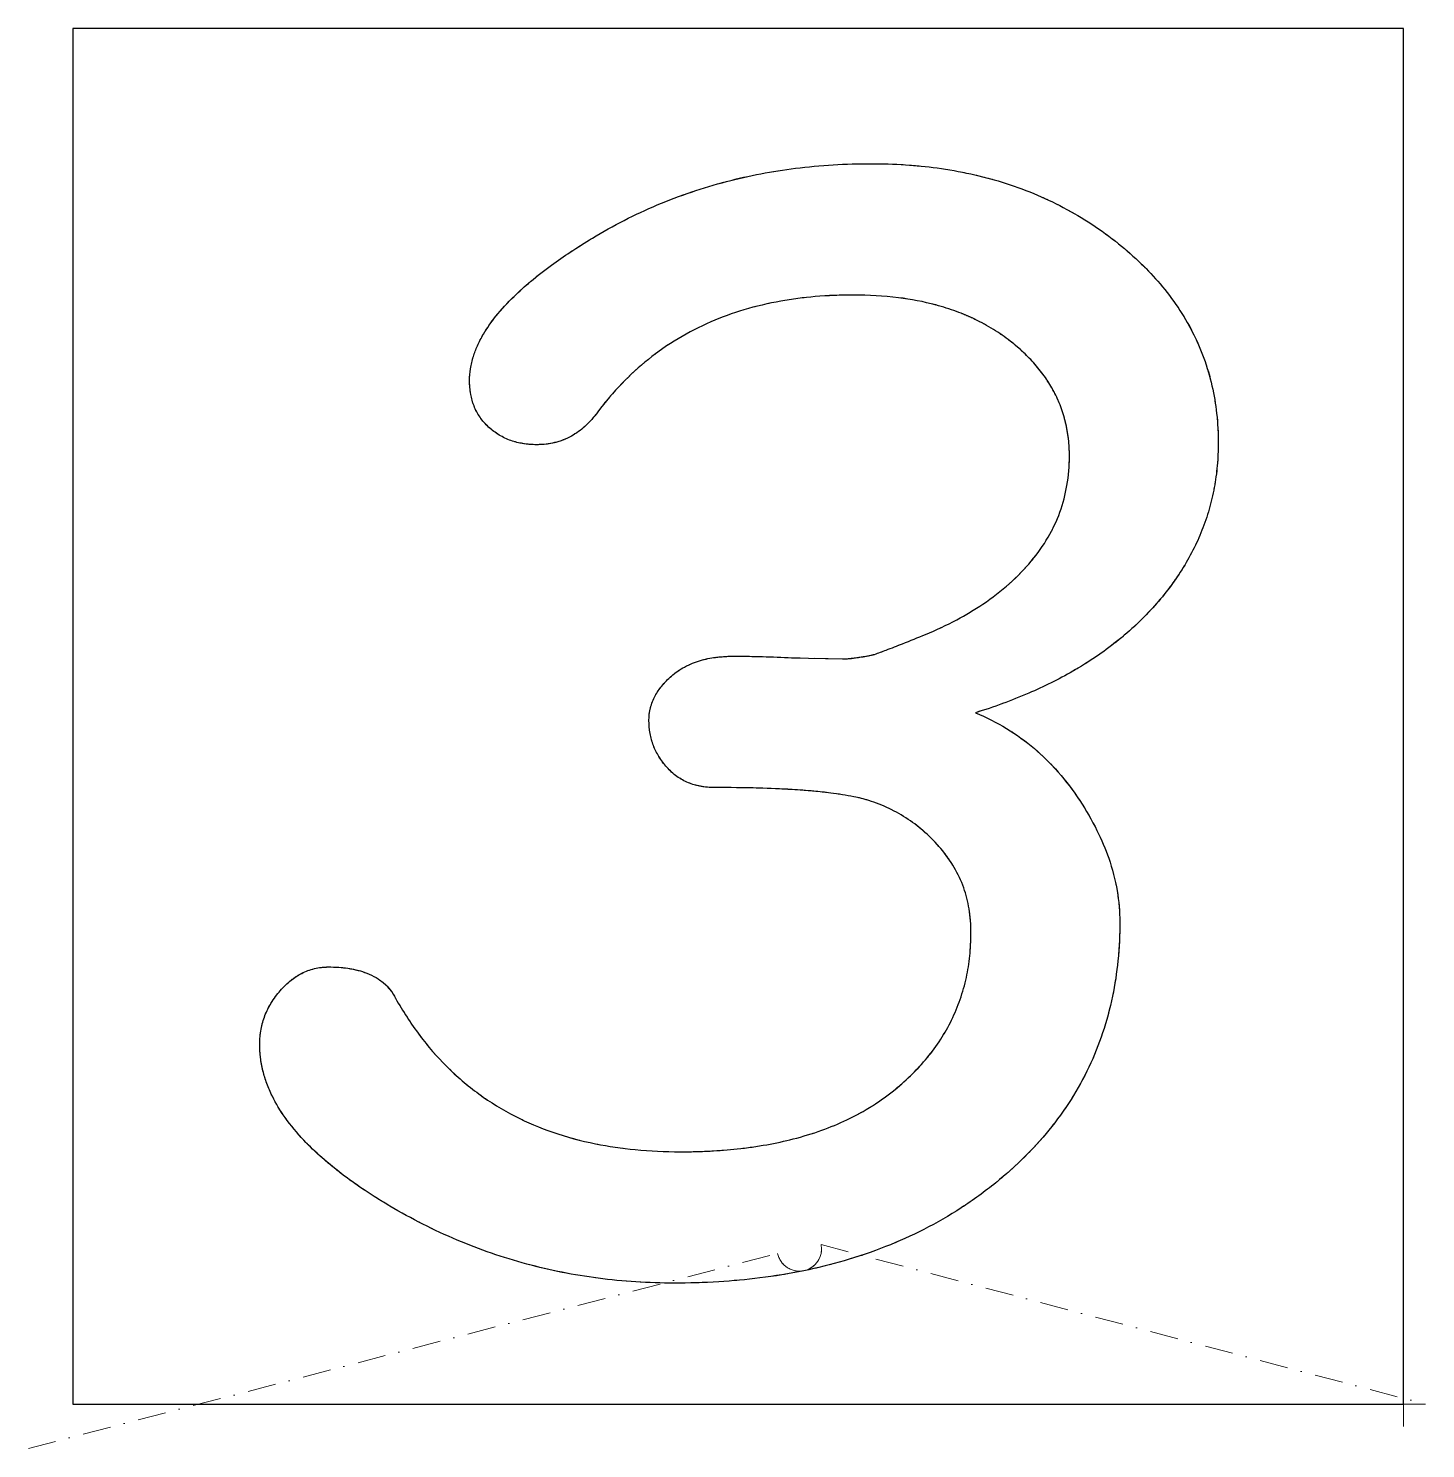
# Model space of a CAD drawing. Header units: millimetres. Extents: x 0 to 315, y 0 to 320.
import ezdxf

# ---------------------------------------------------------------- set-up
doc = ezdxf.new("R2010")
doc.units = ezdxf.units.MM
doc.linetypes.add('DASHDOT2', pattern=[12.7, 6.35, -3.175, 0, -3.175])
doc.linetypes.add('DASHED2', pattern=[9.525, 6.35, -3.175])
doc.layers.get('0').update_dxf_attribs({"lineweight": 25, "true_color": 0xffffff})
for name, color, linetype, lineweight, true_color in [('CAM ... EssiPlasmaMM', 7, 'Continuous', 20, 0xffffff), ('CAM ... EssiPlasmaMM ... normal', 8, 'Continuous', 20, 0x808080), ('CAM ... EssiPlasmaMM ... offset', 7, 'DASHED2', 20, 0xffffff), ('CAM ... EssiPlasmaMM ... rapid', 150, 'DASHDOT2', 20, 0x0088ff)]:
    doc.layers.add(name, color=color, linetype=linetype, lineweight=lineweight, true_color=true_color)

# ---------------------------------------------------------------- blocks, each defined once
blk = doc.blocks.new('CAMTOOLPATH$$EssiPlasmaMM$$Profil 1')
at = {"layer": 'CAM ... EssiPlasmaMM ... normal'}
for p, q in [((183.52, 177.98, -4), (172.07, 178.2, -4)), ((178.71, 45.97, -4), (178.71, 45.97, 2))]:
    blk.add_line(p, q, dxfattribs=at)
for centre, radius, start, end in [((187.55, 169.82, -4), 119.56, 97.0297, 104.6174), ((189.97, 150.26, -4), 139.26, 90, 97.0297), ((189.97, 170.88, -4), 118.64, 86.258, 90), ((190.98, 186.35, -4), 103.13, 82.2444, 86.258), ((191.85, 192.78, -4), 96.65, 77.685, 82.2444), ((186.22, 174.95, -4), 114.26, 104.6174, 112.8891), ((194.03, 202.74, -4), 86.46, 72.8643, 77.685), ((195.13, 206.31, -4), 82.72, 67.6077, 72.8643), ((196.88, 210.56, -4), 78.12, 62.1984, 67.6077), ((185.81, 175.9, -4), 113.22, 112.8891, 121.1987), ((197.29, 211.34, -4), 77.24, 56.6692, 62.1984), ((196.67, 210.4, -4), 78.37, 51.1799, 56.6692), ((204.38, 145.24, -4), 149.07, 121.1987, 123.4742), ((183.68, 176.54, -4), 111.54, 123.4742, 126.1049), ((198.46, 212.62, -4), 75.51, 46.0289, 51.1799), ((173.57, 190.4, -4), 94.38, 126.1049, 129.7606), ((206.74, 221.2, -4), 63.59, 40.4154, 46.0289), ((154.73, 213.05, -4), 64.93, 129.7606, 134.1685), ((210.17, 224.12, -4), 59.09, 33.9428, 40.4154), ((145.76, 222.29, -4), 52.04, 134.1685, 140.9511), ((184.44, 175.68, -4), 84.18, 94.8199, 100.1487), ((186.01, 157.04, -4), 102.88, 90, 94.8199), ((186.01, 175.34, -4), 84.59, 83.1061, 90), ((188.91, 199.34, -4), 60.41, 74.9463, 83.1061), ((180.11, 193.18, -4), 66.13, 106.5256, 113.3953), ((183.12, 183.02, -4), 76.73, 100.1487, 106.5256), ((190.55, 205.43, -4), 54.11, 69.8127, 74.9463), ((192.85, 211.7, -4), 47.42, 64.329, 69.8127), ((214.96, 227.35, -4), 53.3, 27.1277, 33.9428), ((130.43, 234.72, -4), 32.3, 140.9511, 149.5634), ((178.83, 196.13, -4), 62.91, 113.3953, 120.9547), ((193.88, 213.84, -4), 45.05, 58.2698, 64.329), ((125.93, 237.36, -4), 27.09, 149.5634, 155.7291), ((177.8, 197.85, -4), 60.91, 120.9547, 128.6375), ((195.28, 216.11, -4), 42.39, 52.0228, 58.2698), ((216.13, 227.95, -4), 51.99, 19.9777, 27.1277), ((120.78, 239.69, -4), 21.44, 155.7291, 162.6613), ((193.99, 214.46, -4), 44.48, 46.933, 52.0228), ((199.03, 219.85, -4), 37.1, 41.3597, 46.933), ((116.54, 240.66, -4), 17.08, 171.055, 180), ((118.83, 240.3, -4), 19.39, 162.6613, 171.055), ((178.55, 196.91, -4), 62.11, 128.6375, 136.039), ((201.16, 221.72, -4), 34.27, 34.8581, 41.3597), ((215.55, 227.74, -4), 52.61, 12.8699, 19.9777), ((117.42, 240.66, -4), 17.96, 180, 189.9846), ((183.37, 192.26, -4), 68.81, 136.039, 143.0702), ((204.24, 223.86, -4), 30.52, 27.9679, 34.8581), ((113.07, 239.89, -4), 13.54, 189.9846, 201.4889), ((205.07, 224.3, -4), 29.58, 20.6481, 27.9679), ((213.67, 227.31, -4), 54.54, 6.2409, 12.8699), ((112.17, 239.54, -4), 12.57, 201.4889, 214.6213), ((110.88, 246.21, -4), 21.56, 312.5566, 324.211), ((205.02, 224.29, -4), 29.63, 13.3346, 20.6481), ((112.77, 239.95, -4), 13.31, 214.6213, 227.3859), ((204.06, 224.06, -4), 30.62, 6.4696, 13.3346), ((206.72, 226.55, -4), 61.53, 0, 6.2409), ((113.74, 241, -4), 14.73, 227.3859, 238.944), ((113.57, 240.73, -4), 14.41, 238.944, 250.6303), ((115.02, 241.57, -4), 15.34, 283.6252, 291.2539), ((115.1, 241.38, -4), 15.13, 291.2539, 298.9344), ((114.77, 241.97, -4), 15.8, 298.9344, 312.5566), ((200.23, 223.62, -4), 34.47, 0, 6.4696), ((113.92, 241.71, -4), 15.45, 250.6303, 260.9156), ((114.6, 246, -4), 19.8, 260.9156, 270), ((114.6, 244.53, -4), 18.33, 270, 276.5796), ((114.87, 242.2, -4), 15.98, 276.5796, 283.6252), ((211.12, 226.55, -4), 57.13, 354.8657, 0), ((195.33, 223.62, -4), 39.37, 350.3426, 0), ((215.34, 226.17, -4), 52.89, 349.5297, 354.8657), ((200.03, 222.82, -4), 34.6, 340.0388, 350.3426), ((216.48, 225.96, -4), 51.73, 343.9583, 349.5297), ((216.83, 225.86, -4), 51.37, 338.3674, 343.9583), ((200.11, 222.8, -4), 34.52, 329.6917, 340.0388), ((196.24, 225.06, -4), 39, 319.9585, 329.6917), ((216.09, 226.15, -4), 52.17, 332.9424, 338.3674), ((212.95, 227.76, -4), 55.69, 327.6919, 332.9424), ((189.26, 230.92, -4), 48.11, 311.6229, 319.9585), ((210.64, 229.22, -4), 58.42, 322.9116, 327.6919), ((183.18, 237.77, -4), 57.28, 303.9846, 311.6229), ((204.82, 233.62, -4), 65.72, 318.4045, 322.9116), ((179.32, 243.49, -4), 64.17, 297.8459, 303.9846), ((204.6, 233.81, -4), 66.01, 313.3314, 318.4045), ((171.04, 259.17, -4), 81.9, 292.4127, 297.8459), ((200.93, 237.7, -4), 71.36, 308.4524, 313.3314), ((33.38, 592.95, -4), 442.97, 291.6915, 292.4127), ((136.15, 331.54, -4), 162.07, 289.7024, 290.6815), ((113.61, 391.24, -4), 225.88, 290.6815, 291.6915), ((198.58, 240.66, -4), 75.14, 304.0428, 308.4524), ((155.2, 162.47, -4), 15.46, 118.1301, 131.3915), ((156.77, 159.53, -4), 18.8, 106.1071, 118.1301), ((157.73, 156.19, -4), 22.28, 97.3138, 106.1071), ((158.99, 146.36, -4), 32.18, 90, 97.3138), ((159.32, -57.62, -4), 236.16, 86.9056, 90.0796), ((184.09, 184.08, -4), 6.13, 264.6542, 275.3458), ((183.13, 200.55, -4), 22.62, 273.8937, 278.5579), ((180.87, 222.23, -4), 44.41, 277.27, 278.9902), ((177.09, 248.48, -4), 70.93, 278.6939, 279.9652), ((175.79, 238.91, -4), 61.8, 282.6905, 284.0457), ((193.21, 248.62, -4), 84.74, 299.8907, 304.0428), ((158.02, 159.27, -4), 19.73, 131.3915, 140.5503), ((188.96, 256.01, -4), 93.27, 293.084, 299.8907), ((151.81, 163.95, -4), 11.93, 151.5574, 165.6035), ((153.34, 163.12, -4), 13.67, 140.5503, 151.5574), ((176.9, 284.3, -4), 124.03, 287.1822, 293.084), ((151.25, 164.09, -4), 11.36, 165.6035, 180), ((156.73, 164.09, -4), 16.84, 180, 190.1661), ((193.78, 118.4, -4), 51.36, 58.6005, 67.3801), ((154.81, 163.75, -4), 14.88, 190.1661, 200.9822), ((194.79, 120.05, -4), 49.43, 49.6501, 58.6005), ((154.91, 163.79, -4), 14.99, 200.9822, 211.6549), ((193.85, 118.95, -4), 50.88, 41.1767, 49.6501), ((156.94, 165.04, -4), 17.37, 211.6549, 221.5664), ((154.24, 162.64, -4), 13.76, 221.5664, 234.3736), ((153.6, 161.75, -4), 12.67, 234.3736, 247.7254), ((188.12, 113.93, -4), 58.49, 33.2749, 41.1767), ((153.92, 162.53, -4), 13.51, 247.7254, 259.6354), ((154.69, 166.77, -4), 17.82, 259.6354, 270), ((154.69, -234.44, -4), 383.39, 88.5093, 90), ((158.99, -69.32, -4), 218.21, 86.5332, 88.5093), ((162.02, -19.38, -4), 168.19, 84.8718, 86.5332), ((167.61, 42.97, -4), 105.59, 82.7748, 84.8718), ((171.23, 71.49, -4), 76.83, 78.8389, 82.7748), ((179.73, 114.58, -4), 32.92, 72.8241, 78.8389), ((179.31, 113.21, -4), 34.35, 64.5098, 72.8241), ((179.69, 114.02, -4), 33.45, 56.0839, 64.5098), ((180.74, 109.09, -4), 67.32, 26.6551, 33.2749), ((179.14, 113.19, -4), 34.45, 48.1156, 56.0839), ((175.92, 109.61, -4), 39.26, 40.6525, 48.1156), ((194.4, 115.95, -4), 52.04, 19.1245, 26.6551), ((183.86, 116.42, -4), 28.8, 30.2413, 40.6525), ((199.48, 117.71, -4), 46.66, 9.8681, 19.1245), ((185.62, 117.45, -4), 26.76, 19.4397, 30.2413), ((184.77, 117.15, -4), 27.66, 9.2764, 19.4397), ((204.99, 118.67, -4), 41.06, 0, 9.8681), ((179.31, 116.26, -4), 33.19, 0, 9.2764), ((156.93, 118.67, -4), 89.13, 354.3755, 0), ((161.59, 116.26, -4), 50.91, 354.0868, 0), ((167.83, 115.61, -4), 44.64, 347.7713, 354.0868), ((169.2, 117.46, -4), 76.8, 348.3157, 354.3755), ((68.04, 94.58, -4), 14.06, 117.1772, 128.9115), ((67.5, 95.64, -4), 12.86, 103.4366, 117.1772), ((67.63, 95.07, -4), 13.45, 90, 103.4366), ((67.63, 73.5, -4), 35.01, 86.1335, 90), ((68.21, 82.12, -4), 26.38, 81.6787, 86.1335), ((68.75, 85.81, -4), 22.65, 75.6881, 81.6787), ((70.21, 91.53, -4), 16.74, 68.7195, 75.6881), ((71.03, 93.63, -4), 14.49, 59.5378, 68.7195), ((72.45, 96.05, -4), 11.69, 49.3122, 59.5378), ((169.74, 115.2, -4), 42.68, 340.8842, 347.7713), ((72.7, 89.33, -4), 21.1, 138.9452, 148.3187), ((71.28, 90.57, -4), 19.21, 128.9115, 138.9452), ((72.83, 96.49, -4), 11.1, 38.0822, 49.3122), ((72.4, 96.15, -4), 11.65, 27.1213, 38.0822), ((69.69, 91.18, -4), 17.56, 148.3187, 158.5954), ((149.13, 138.77, -4), 76.12, 209.3442, 216.8738), ((171.08, 114.73, -4), 41.26, 333.8795, 340.8842), ((173.34, 116.6, -4), 72.56, 341.5566, 348.3157), ((69.17, 91.39, -4), 17, 158.5954, 169.5057), ((170.61, 114.97, -4), 41.79, 327.0444, 333.8795), ((70.52, 91.14, -4), 18.37, 169.5057, 180), ((139.83, 131.79, -4), 64.5, 216.8738, 225.0544), ((177.44, 115.24, -4), 68.25, 334.5866, 341.5566), ((76.84, 91.14, -4), 24.69, 180, 187.0297), ((167.67, 116.87, -4), 45.3, 320.4794, 327.0444), ((77.61, 91.23, -4), 25.47, 187.0297, 193.9508), ((165.36, 118.78, -4), 48.29, 314.6795, 320.4794), ((78.72, 91.51, -4), 26.61, 193.9508, 200.3134), ((137.75, 129.71, -4), 61.55, 225.0544, 233.9903), ((159.54, 124.66, -4), 56.56, 309.3208, 314.6795), ((177.54, 115.19, -4), 68.14, 327.595, 334.5866), ((82.19, 92.8, -4), 30.32, 200.3134, 206.2739), ((163.68, 119.61, -4), 50.03, 302.17, 309.3208), ((85.55, 94.46, -4), 34.06, 206.2739, 215.6058), ((137.82, 129.8, -4), 61.67, 233.9903, 242.918), ((160.5, 124.67, -4), 56.02, 295.4123, 302.17), ((174.25, 117.28, -4), 72.03, 320.7951, 327.595), ((97.98, 103.35, -4), 49.35, 215.6058, 223.3564), ((139.21, 132.52, -4), 64.73, 242.918, 251.0629), ((158.49, 128.89, -4), 60.68, 289.6237, 295.4123), ((143.05, 143.72, -4), 76.56, 251.0629, 258.5511), ((154.35, 140.51, -4), 73.02, 284.3472, 289.6237), ((171.14, 119.82, -4), 76.05, 314.6729, 320.7951), ((105.55, 110.5, -4), 59.76, 223.3564, 228.7154), ((144.81, 152.41, -4), 85.43, 258.5511, 264.6141), ((146.95, 175.12, -4), 108.24, 264.6141, 270), ((148.14, 176.42, -4), 109.51, 272.9061, 276.109), ((149.27, 165.93, -4), 98.96, 276.109, 280.0191), ((152.43, 148.02, -4), 80.77, 280.0191, 284.3472), ((121.84, 129.06, -4), 84.45, 228.7154, 233.2227), ((146.95, 199.89, -4), 133.01, 270, 272.9061), ((162.76, 128.29, -4), 87.97, 308.9808, 314.6729), ((130.63, 140.82, -4), 99.14, 233.2227, 236.5085), ((148.64, 168.03, -4), 131.76, 236.5085, 239.3585), ((160.32, 131.3, -4), 91.84, 302.9744, 308.9808), ((146.31, 164.1, -4), 127.19, 239.3585, 247.03), ((159.11, 133.17, -4), 94.06, 297.0394, 302.9744), ((157.68, 135.97, -4), 97.21, 291.4729, 297.0394), ((143.73, 158.02, -4), 120.59, 247.03, 254.9087), ((173.82, 44.97, -4), 5, 281.5052, 11.5052), ((153.95, 145.46, -4), 107.41, 286.1774, 291.4729), ((173.82, 44.97, -4), 5, 191.5052, 281.5052), ((151.98, 152.27, -4), 114.5, 281.5052, 286.1774), ((144.07, 159.28, -4), 121.9, 254.9087, 262.6276), ((147.07, 180.47, -4), 143.14, 273.4358, 277.1594), ((148.42, 169.74, -4), 132.33, 277.1594, 281.5052), ((145.57, 170.89, -4), 133.6, 262.6276, 270), ((145.57, 205.41, -4), 168.12, 270, 273.4358)]:
    blk.add_arc(centre, radius, start, end, dxfattribs=at)
at = {"layer": 'CAM ... EssiPlasmaMM ... offset'}
for p, q in [((183.52, 177.98, -4), (172.07, 178.2, -4)), ((168.92, 43.98, 2), (168.92, 43.98, -4))]:
    blk.add_line(p, q, dxfattribs=at)
for centre, radius, start, end in [((187.55, 169.82, -4), 119.56, 97.0297, 104.6174), ((189.97, 150.26, -4), 139.26, 90, 97.0297), ((189.97, 170.88, -4), 118.64, 86.258, 90), ((190.98, 186.35, -4), 103.13, 82.2444, 86.258), ((191.85, 192.78, -4), 96.65, 77.685, 82.2444), ((186.22, 174.95, -4), 114.26, 104.6174, 112.8891), ((194.03, 202.74, -4), 86.46, 72.8643, 77.685), ((195.13, 206.31, -4), 82.72, 67.6077, 72.8643), ((196.88, 210.56, -4), 78.12, 62.1984, 67.6077), ((185.81, 175.9, -4), 113.22, 112.8891, 121.1987), ((197.29, 211.34, -4), 77.24, 56.6692, 62.1984), ((196.67, 210.4, -4), 78.37, 51.1799, 56.6692), ((204.38, 145.24, -4), 149.07, 121.1987, 123.4742), ((183.68, 176.54, -4), 111.54, 123.4742, 126.1049), ((198.46, 212.62, -4), 75.51, 46.0289, 51.1799), ((173.57, 190.4, -4), 94.38, 126.1049, 129.7606), ((206.74, 221.2, -4), 63.59, 40.4154, 46.0289), ((154.73, 213.05, -4), 64.93, 129.7606, 134.1685), ((210.17, 224.12, -4), 59.09, 33.9428, 40.4154), ((145.76, 222.29, -4), 52.04, 134.1685, 140.9511), ((184.44, 175.68, -4), 84.18, 94.8199, 100.1487), ((186.01, 157.04, -4), 102.88, 90, 94.8199), ((186.01, 175.34, -4), 84.59, 83.1061, 90), ((188.91, 199.34, -4), 60.41, 74.9463, 83.1061), ((180.11, 193.18, -4), 66.13, 106.5256, 113.3953), ((183.12, 183.02, -4), 76.73, 100.1487, 106.5256), ((190.55, 205.43, -4), 54.11, 69.8127, 74.9463), ((192.85, 211.7, -4), 47.42, 64.329, 69.8127), ((214.96, 227.35, -4), 53.3, 27.1277, 33.9428), ((130.43, 234.72, -4), 32.3, 140.9511, 149.5634), ((178.83, 196.13, -4), 62.91, 113.3953, 120.9547), ((193.88, 213.84, -4), 45.05, 58.2698, 64.329), ((125.93, 237.36, -4), 27.09, 149.5634, 155.7291), ((177.8, 197.85, -4), 60.91, 120.9547, 128.6375), ((195.28, 216.11, -4), 42.39, 52.0228, 58.2698), ((216.13, 227.95, -4), 51.99, 19.9777, 27.1277), ((120.78, 239.69, -4), 21.44, 155.7291, 162.6613), ((193.99, 214.46, -4), 44.48, 46.933, 52.0228), ((199.03, 219.85, -4), 37.1, 41.3597, 46.933), ((116.54, 240.66, -4), 17.08, 171.055, 180), ((118.83, 240.3, -4), 19.39, 162.6613, 171.055), ((178.55, 196.91, -4), 62.11, 128.6375, 136.039), ((201.16, 221.72, -4), 34.27, 34.8581, 41.3597), ((215.55, 227.74, -4), 52.61, 12.8699, 19.9777), ((117.42, 240.66, -4), 17.96, 180, 189.9846), ((183.37, 192.26, -4), 68.81, 136.039, 143.0702), ((204.24, 223.86, -4), 30.52, 27.9679, 34.8581), ((113.07, 239.89, -4), 13.54, 189.9846, 201.4889), ((205.07, 224.3, -4), 29.58, 20.6481, 27.9679), ((213.67, 227.31, -4), 54.54, 6.2409, 12.8699), ((112.17, 239.54, -4), 12.57, 201.4889, 214.6213), ((110.88, 246.21, -4), 21.56, 312.5566, 324.211), ((205.02, 224.29, -4), 29.63, 13.3346, 20.6481), ((112.77, 239.95, -4), 13.31, 214.6213, 227.3859), ((204.06, 224.06, -4), 30.62, 6.4696, 13.3346), ((206.72, 226.55, -4), 61.53, 0, 6.2409), ((113.74, 241, -4), 14.73, 227.3859, 238.944), ((113.57, 240.73, -4), 14.41, 238.944, 250.6303), ((115.02, 241.57, -4), 15.34, 283.6252, 291.2539), ((115.1, 241.38, -4), 15.13, 291.2539, 298.9344), ((114.77, 241.97, -4), 15.8, 298.9344, 312.5566), ((200.23, 223.62, -4), 34.47, 0, 6.4696), ((113.92, 241.71, -4), 15.45, 250.6303, 260.9156), ((114.6, 246, -4), 19.8, 260.9156, 270), ((114.6, 244.53, -4), 18.33, 270, 276.5796), ((114.87, 242.2, -4), 15.98, 276.5796, 283.6252), ((211.12, 226.55, -4), 57.13, 354.8657, 0), ((195.33, 223.62, -4), 39.37, 350.3426, 0), ((215.34, 226.17, -4), 52.89, 349.5297, 354.8657), ((200.03, 222.82, -4), 34.6, 340.0388, 350.3426), ((216.48, 225.96, -4), 51.73, 343.9583, 349.5297), ((216.83, 225.86, -4), 51.37, 338.3674, 343.9583), ((200.11, 222.8, -4), 34.52, 329.6917, 340.0388), ((196.24, 225.06, -4), 39, 319.9585, 329.6917), ((216.09, 226.15, -4), 52.17, 332.9424, 338.3674), ((212.95, 227.76, -4), 55.69, 327.6919, 332.9424), ((189.26, 230.92, -4), 48.11, 311.6229, 319.9585), ((210.64, 229.22, -4), 58.42, 322.9116, 327.6919), ((183.18, 237.77, -4), 57.28, 303.9846, 311.6229), ((204.82, 233.62, -4), 65.72, 318.4045, 322.9116), ((179.32, 243.49, -4), 64.17, 297.8459, 303.9846), ((204.6, 233.81, -4), 66.01, 313.3314, 318.4045), ((171.04, 259.17, -4), 81.9, 292.4127, 297.8459), ((200.93, 237.7, -4), 71.36, 308.4524, 313.3314), ((33.38, 592.95, -4), 442.97, 291.6915, 292.4127), ((136.15, 331.54, -4), 162.07, 289.7024, 290.6815), ((113.61, 391.24, -4), 225.88, 290.6815, 291.6915), ((198.58, 240.66, -4), 75.14, 304.0428, 308.4524), ((155.2, 162.47, -4), 15.46, 118.1301, 131.3915), ((156.77, 159.53, -4), 18.8, 106.1071, 118.1301), ((157.73, 156.19, -4), 22.28, 97.3138, 106.1071), ((158.99, 146.36, -4), 32.18, 90, 97.3138), ((159.32, -57.62, -4), 236.16, 86.9056, 90.0796), ((184.09, 184.08, -4), 6.13, 264.6542, 275.3458), ((183.13, 200.55, -4), 22.62, 273.8937, 278.5579), ((180.87, 222.23, -4), 44.41, 277.27, 278.9902), ((177.09, 248.48, -4), 70.93, 278.6939, 279.9652), ((175.79, 238.91, -4), 61.8, 282.6905, 284.0457), ((193.21, 248.62, -4), 84.74, 299.8907, 304.0428), ((158.02, 159.27, -4), 19.73, 131.3915, 140.5503), ((188.96, 256.01, -4), 93.27, 293.084, 299.8907), ((151.81, 163.95, -4), 11.93, 151.5574, 165.6035), ((153.34, 163.12, -4), 13.67, 140.5503, 151.5574), ((176.9, 284.3, -4), 124.03, 287.1822, 293.084), ((151.25, 164.09, -4), 11.36, 165.6035, 180), ((156.73, 164.09, -4), 16.84, 180, 190.1661), ((193.78, 118.4, -4), 51.36, 58.6005, 67.3801), ((213.54, 165.81, -4), 0.0000005, 0, 0), ((154.81, 163.75, -4), 14.88, 190.1661, 200.9822), ((194.79, 120.05, -4), 49.43, 49.6501, 58.6005), ((154.91, 163.79, -4), 14.99, 200.9822, 211.6549), ((193.85, 118.95, -4), 50.88, 41.1767, 49.6501), ((156.94, 165.04, -4), 17.37, 211.6549, 221.5664), ((154.24, 162.64, -4), 13.76, 221.5664, 234.3736), ((153.6, 161.75, -4), 12.67, 234.3736, 247.7254), ((188.12, 113.93, -4), 58.49, 33.2749, 41.1767), ((153.92, 162.53, -4), 13.51, 247.7254, 259.6354), ((154.69, 166.77, -4), 17.82, 259.6354, 270), ((154.69, -234.44, -4), 383.39, 88.5093, 90), ((158.99, -69.32, -4), 218.21, 86.5332, 88.5093), ((162.02, -19.38, -4), 168.19, 84.8718, 86.5332), ((167.61, 42.97, -4), 105.59, 82.7748, 84.8718), ((171.23, 71.49, -4), 76.83, 78.8389, 82.7748), ((179.73, 114.58, -4), 32.92, 72.8241, 78.8389), ((179.31, 113.21, -4), 34.35, 64.5098, 72.8241), ((179.69, 114.02, -4), 33.45, 56.0839, 64.5098), ((180.74, 109.09, -4), 67.32, 26.6551, 33.2749), ((179.14, 113.19, -4), 34.45, 48.1156, 56.0839), ((175.92, 109.61, -4), 39.26, 40.6525, 48.1156), ((194.4, 115.95, -4), 52.04, 19.1245, 26.6551), ((183.86, 116.42, -4), 28.8, 30.2413, 40.6525), ((199.48, 117.71, -4), 46.66, 9.8681, 19.1245), ((185.62, 117.45, -4), 26.76, 19.4397, 30.2413), ((184.77, 117.15, -4), 27.66, 9.2764, 19.4397), ((204.99, 118.67, -4), 41.06, 0, 9.8681), ((179.31, 116.26, -4), 33.19, 0, 9.2764), ((156.93, 118.67, -4), 89.13, 354.3755, 0), ((161.59, 116.26, -4), 50.91, 354.0868, 0), ((167.83, 115.61, -4), 44.64, 347.7713, 354.0868), ((169.2, 117.46, -4), 76.8, 348.3157, 354.3755), ((68.04, 94.58, -4), 14.06, 117.1772, 128.9115), ((67.5, 95.64, -4), 12.86, 103.4366, 117.1772), ((67.63, 95.07, -4), 13.45, 90, 103.4366), ((67.63, 73.5, -4), 35.01, 86.1335, 90), ((68.21, 82.12, -4), 26.38, 81.6787, 86.1335), ((68.75, 85.81, -4), 22.65, 75.6881, 81.6787), ((70.21, 91.53, -4), 16.74, 68.7195, 75.6881), ((71.03, 93.63, -4), 14.49, 59.5378, 68.7195), ((72.45, 96.05, -4), 11.69, 49.3122, 59.5378), ((169.74, 115.2, -4), 42.68, 340.8842, 347.7713), ((72.7, 89.33, -4), 21.1, 138.9452, 148.3187), ((71.28, 90.57, -4), 19.21, 128.9115, 138.9452), ((72.83, 96.49, -4), 11.1, 38.0822, 49.3122), ((72.4, 96.15, -4), 11.65, 27.1213, 38.0822), ((69.69, 91.18, -4), 17.56, 148.3187, 158.5954), ((149.13, 138.77, -4), 76.12, 209.3442, 216.8738), ((171.08, 114.73, -4), 41.26, 333.8795, 340.8842), ((173.34, 116.6, -4), 72.56, 341.5566, 348.3157), ((69.17, 91.39, -4), 17, 158.5954, 169.5057), ((170.61, 114.97, -4), 41.79, 327.0444, 333.8795), ((70.52, 91.14, -4), 18.37, 169.5057, 180), ((139.83, 131.79, -4), 64.5, 216.8738, 225.0544), ((177.44, 115.24, -4), 68.25, 334.5866, 341.5566), ((76.84, 91.14, -4), 24.69, 180, 187.0297), ((167.67, 116.87, -4), 45.3, 320.4794, 327.0444), ((77.61, 91.23, -4), 25.47, 187.0297, 193.9508), ((165.36, 118.78, -4), 48.29, 314.6795, 320.4794), ((78.72, 91.51, -4), 26.61, 193.9508, 200.3134), ((137.75, 129.71, -4), 61.55, 225.0544, 233.9903), ((159.54, 124.66, -4), 56.56, 309.3208, 314.6795), ((177.54, 115.19, -4), 68.14, 327.595, 334.5866), ((82.19, 92.8, -4), 30.32, 200.3134, 206.2739), ((163.68, 119.61, -4), 50.03, 302.17, 309.3208), ((85.55, 94.46, -4), 34.06, 206.2739, 215.6058), ((137.82, 129.8, -4), 61.67, 233.9903, 242.918), ((160.5, 124.67, -4), 56.02, 295.4123, 302.17), ((174.25, 117.28, -4), 72.03, 320.7951, 327.595), ((97.98, 103.35, -4), 49.35, 215.6058, 223.3564), ((139.21, 132.52, -4), 64.73, 242.918, 251.0629), ((158.49, 128.89, -4), 60.68, 289.6237, 295.4123), ((143.05, 143.72, -4), 76.56, 251.0629, 258.5511), ((154.35, 140.51, -4), 73.02, 284.3472, 289.6237), ((171.14, 119.82, -4), 76.05, 314.6729, 320.7951), ((105.55, 110.5, -4), 59.76, 223.3564, 228.7154), ((144.81, 152.41, -4), 85.43, 258.5511, 264.6141), ((146.95, 175.12, -4), 108.24, 264.6141, 270), ((148.14, 176.42, -4), 109.51, 272.9061, 276.109), ((149.27, 165.93, -4), 98.96, 276.109, 280.0191), ((152.43, 148.02, -4), 80.77, 280.0191, 284.3472), ((121.84, 129.06, -4), 84.45, 228.7154, 233.2227), ((146.95, 199.89, -4), 133.01, 270, 272.9061), ((162.76, 128.29, -4), 87.97, 308.9808, 314.6729), ((130.63, 140.82, -4), 99.14, 233.2227, 236.5085), ((148.64, 168.03, -4), 131.76, 236.5085, 239.3585), ((160.32, 131.3, -4), 91.84, 302.9744, 308.9808), ((146.31, 164.1, -4), 127.19, 239.3585, 247.03), ((159.11, 133.17, -4), 94.06, 297.0394, 302.9744), ((157.68, 135.97, -4), 97.21, 291.4729, 297.0394), ((143.73, 158.02, -4), 120.59, 247.03, 254.9087), ((173.82, 44.97, -4), 5, 281.5052, 11.5052), ((153.95, 145.46, -4), 107.41, 286.1774, 291.4729), ((173.82, 44.97, -4), 5, 191.5052, 281.5052), ((151.98, 152.27, -4), 114.5, 281.5052, 286.1774), ((144.07, 159.28, -4), 121.9, 254.9087, 262.6276), ((147.07, 180.47, -4), 143.14, 273.4358, 277.1594), ((148.42, 169.74, -4), 132.33, 277.1594, 281.5052), ((145.57, 170.89, -4), 133.6, 262.6276, 270), ((145.57, 205.41, -4), 168.12, 270, 273.4358)]:
    blk.add_arc(centre, radius, start, end, dxfattribs=at)
at = {"layer": 'CAM ... EssiPlasmaMM ... rapid'}
for p, q in [((178.71, 45.97, 2), (178.71, 45.97, 2)), ((0, 0, 50), (168.92, 43.98, 50)), ((168.92, 43.98, 50), (168.92, 43.98, 2)), ((168.92, 43.98, 2), (168.92, 43.98, 2))]:
    blk.add_line(p, q, dxfattribs=at)
blk = doc.blocks.new('CAMTOOLPATH$$EssiPlasmaMM$$Profil 2')
at = {"layer": 'CAM ... EssiPlasmaMM ... normal'}
for p, q in [((10, 10, -4), (10, 320, -4)), ((10, 320, -4), (310, 320, -4)), ((310, 320, -4), (310, 10, -4)), ((310, 10, -4), (10, 10, -4)), ((315, 10, -4), (310, 10, -4)), ((310, 10, -4), (310, 5, -4)), ((310, 5, -4), (310, 5, 2))]:
    blk.add_line(p, q, dxfattribs=at)
at = {"layer": 'CAM ... EssiPlasmaMM ... offset'}
for p, q in [((310, 320, -4), (310, 320, -4)), ((310, 320, -4), (310, 10, -4)), ((10, 10, -4), (10, 320, -4)), ((10, 320, -4), (10, 320, -4)), ((10, 320, -4), (310, 320, -4)), ((310, 10, -4), (10, 10, -4)), ((10, 10, -4), (10, 10, -4)), ((315, 10, -4), (310, 10, -4)), ((310, 10, -4), (310, 5, -4)), ((315, 10, 2), (315, 10, -4))]:
    blk.add_line(p, q, dxfattribs=at)
at = {"layer": 'CAM ... EssiPlasmaMM ... rapid'}
for p, q in [((178.71, 45.97, 2), (315, 10, 2)), ((315, 10, 2), (315, 10, 2)), ((315, 10, 2), (315, 10, 2)), ((310, 5, 2), (310, 5, 50))]:
    blk.add_line(p, q, dxfattribs=at)

msp = doc.modelspace()

# ---------------------------------------------------------------- linework, layer by layer
for p, q in [((310, 320), (10, 320)), ((10, 320), (10, 10)), ((310, 10), (310, 320)), ((10, 10), (310, 10))]:
    msp.add_line(p, q)
at = {"flags": 128}
msp.add_lwpolyline([(174.81, 40.07, -0.018965), (164.91, 38.45, -0.016249), (155.65, 37.59, -0.014993), (145.57, 37.29, -0.032179), (128.43, 38.39, -0.033693), (112.34, 41.59, -0.034391), (96.67, 46.99, -0.033485), (81.48, 54.66, -0.012436), (75.93, 58.14, -0.014338), (71.28, 61.41, -0.019669), (66.12, 65.6, -0.023387), (62.1, 69.48, -0.033831), (57.86, 74.62, -0.040741), (55.01, 79.38, -0.026013), (53.76, 82.27, -0.027769), (52.89, 85.09, -0.030208), (52.33, 88.12, -0.030682), (52.15, 91.14, -0.045822), (52.45, 94.49, -0.047641), (53.34, 97.59, -0.044871), (54.75, 100.41, -0.040922), (56.79, 103.18, -0.043808), (59.21, 105.51, -0.051245), (61.62, 107.08, -0.060027), (64.51, 108.15, -0.058695), (67.63, 108.52, -0.016873), (69.99, 108.44, -0.01944), (72.03, 108.22, -0.026145), (74.35, 107.76, -0.030415), (76.29, 107.13, -0.040084), (78.38, 106.12, -0.044647), (80.07, 104.91, -0.049039), (81.57, 103.34, -0.047863), (82.77, 101.46, 0.032866), (88.23, 93.09, 0.03571), (94.27, 86.14, 0.03901), (101.56, 79.92, 0.038974), (109.74, 74.89, 0.035554), (118.2, 71.3, 0.032685), (127.85, 68.68, 0.026461), (136.79, 67.36, 0.023505), (146.95, 66.88, 0.012681), (153.69, 67.05, 0.013976), (159.8, 67.53, 0.017063), (166.48, 68.48, 0.018887), (172.44, 69.77, 0.023027), (178.87, 71.73, 0.025263), (184.53, 74.08, 0.029495), (190.32, 77.26, 0.031211), (195.38, 80.9, 0.023386), (199.31, 84.44, 0.025312), (202.61, 88.05, 0.028653), (205.68, 92.23, 0.029832), (208.13, 96.57, 0.030573), (210.07, 101.22, 0.03006), (211.46, 106.16, 0.027564), (212.23, 111.01, 0.025807), (212.5, 116.26, 0.040498), (212.07, 121.61, 0.044375), (210.86, 126.36, 0.047166), (208.74, 130.93, 0.045459), (205.71, 135.19, 0.032575), (202.13, 138.84, 0.034782), (198.36, 141.78, 0.036782), (194.09, 144.21, 0.036294), (189.45, 146.03, 0.026251), (186.1, 146.87, 0.017175), (180.89, 147.71, 0.00915), (177.05, 148.13, 0.00725), (172.19, 148.5, 0.008622), (164.67, 148.82, 0.006505), (154.69, 148.95, -0.045255), (151.49, 149.24, -0.052014), (148.8, 150.03, -0.058324), (146.22, 151.46, -0.055941), (143.94, 153.51, -0.043274), (142.15, 155.92, -0.046602), (140.91, 158.42, -0.047229), (140.16, 161.12, -0.044387), (139.9, 164.09, -0.062899), (140.25, 166.92, -0.061365), (141.32, 169.63, -0.048064), (142.78, 171.81, -0.039984), (144.97, 174.07, -0.057928), (147.91, 176.11, -0.052509), (151.55, 177.59, -0.038387), (154.9, 178.28, -0.031923), (158.99, 178.54, -0.01385), (172.07, 178.2), (183.52, 177.98, 0.046685), (184.66, 177.98, 0.020354), (186.49, 178.18, 0.007506), (187.81, 178.37, 0.005547), (189.37, 178.62, 0.005913), (190.79, 178.96, 0.004272), (193.39, 179.92, 0.004407), (197.1, 181.36, 0.003147), (202.27, 183.45, 0.023711), (209.3, 186.75, 0.026791), (215.19, 190.28, 0.033341), (221.22, 194.95, 0.036387), (226.1, 199.97, 0.042495), (229.91, 205.38, 0.045178), (232.55, 211.01, 0.044989), (234.14, 217.02, 0.042163), (234.7, 223.62, 0.028236), (234.48, 227.51, 0.029963), (233.85, 231.12, 0.031922), (232.75, 234.73, 0.031949), (231.19, 238.17, 0.030073), (229.28, 241.31, 0.028376), (226.88, 244.36, 0.024323), (224.37, 246.95, 0.022212), (221.37, 249.52, 0.027264), (217.58, 252.16, 0.026444), (213.4, 254.45, 0.023932), (209.22, 256.21, 0.022403), (204.6, 257.68, 0.035619), (196.16, 259.32, 0.030089), (186.01, 259.93, 0.021034), (177.36, 259.56, 0.023255), (169.6, 258.54, 0.027832), (161.3, 256.58, 0.029984), (153.85, 253.87, 0.032996), (146.47, 250.08, 0.033535), (139.77, 245.43, 0.032306), (133.84, 240.03, 0.030689), (128.37, 233.6, -0.050896), (125.46, 230.33, -0.059508), (122.42, 228.14, -0.033525), (120.58, 227.28, -0.033299), (118.64, 226.67, -0.030752), (116.7, 226.33, -0.028717), (114.6, 226.2, -0.039659), (111.48, 226.45, -0.044908), (108.79, 227.13, -0.051035), (106.14, 228.38, -0.050474), (103.76, 230.16, -0.055754), (101.82, 232.39, -0.057364), (100.47, 234.93, -0.050239), (99.73, 237.54, -0.043594), (99.46, 240.66, -0.03905), (99.67, 243.31, -0.036641), (100.32, 246.08, -0.030257), (101.24, 248.5, -0.026909), (102.58, 251.09, -0.037596), (105.34, 255.07, -0.029603), (109.49, 259.62, -0.019236), (113.21, 262.96, -0.015952), (117.96, 266.66, -0.011479), (122.16, 269.58, -0.009929), (127.16, 272.75, -0.036273), (141.78, 280.21, -0.036108), (157.38, 285.5, -0.03312), (172.92, 288.48, -0.030682), (189.97, 289.52, -0.016329), (197.71, 289.27, -0.017514), (204.89, 288.55, -0.019897), (212.47, 287.21, -0.021037), (219.5, 285.36, -0.02294), (226.64, 282.79, -0.023607), (233.32, 279.66, -0.02413), (239.73, 275.88, -0.023956), (245.8, 271.46, -0.022479), (250.89, 266.97, -0.024499), (255.15, 262.43, -0.028249), (259.19, 257.11, -0.029745), (262.4, 251.66, -0.031208), (265, 245.71, -0.031024), (266.84, 239.46, -0.028933), (267.89, 233.24, -0.027238), (268.25, 226.55, -0.022406), (268.02, 221.44, -0.023287), (267.35, 216.56, -0.024314), (266.2, 211.66, -0.0244), (264.58, 206.92, -0.023675), (262.55, 202.42, -0.022914), (260.02, 197.99, -0.020861), (257.25, 193.98, -0.019668), (253.97, 189.99, -0.022139), (249.9, 185.79, -0.021292), (245.31, 181.82, -0.019243), (240.65, 178.4, -0.018119), (235.44, 175.15, -0.029709), (225.53, 170.21, -0.025757), (213.54, 165.81, -0.038327), (220.54, 162.24, -0.039074), (226.79, 157.72, -0.036989), (232.15, 152.44, -0.034492), (237.02, 146.03, -0.028892), (240.91, 139.29, -0.03287), (243.56, 133, -0.040411), (245.45, 125.71, -0.043084), (246.06, 118.67, -0.024546), (245.63, 109.93, -0.026447), (244.41, 101.91, -0.029501), (242.18, 93.65, -0.030422), (239.08, 85.95, -0.030516), (235.07, 78.68, -0.029679), (230.07, 71.75, -0.02672), (224.61, 65.74, -0.024841), (218.1, 59.91, -0.026214), (210.31, 54.26, -0.025902), (201.87, 49.39, -0.024293), (193.27, 45.51, -0.02311), (183.88, 42.31, -0.020389)], format="xyb", close=True, dxfattribs=at)

# ---------------------------------------------------------------- block references
at = {"layer": 'CAM ... EssiPlasmaMM'}
for name in ['CAMTOOLPATH$$EssiPlasmaMM$$Profil 2', 'CAMTOOLPATH$$EssiPlasmaMM$$Profil 1']:
    msp.add_blockref(name, (0, 0), dxfattribs=at)

doc.saveas('drawing.dxf')
